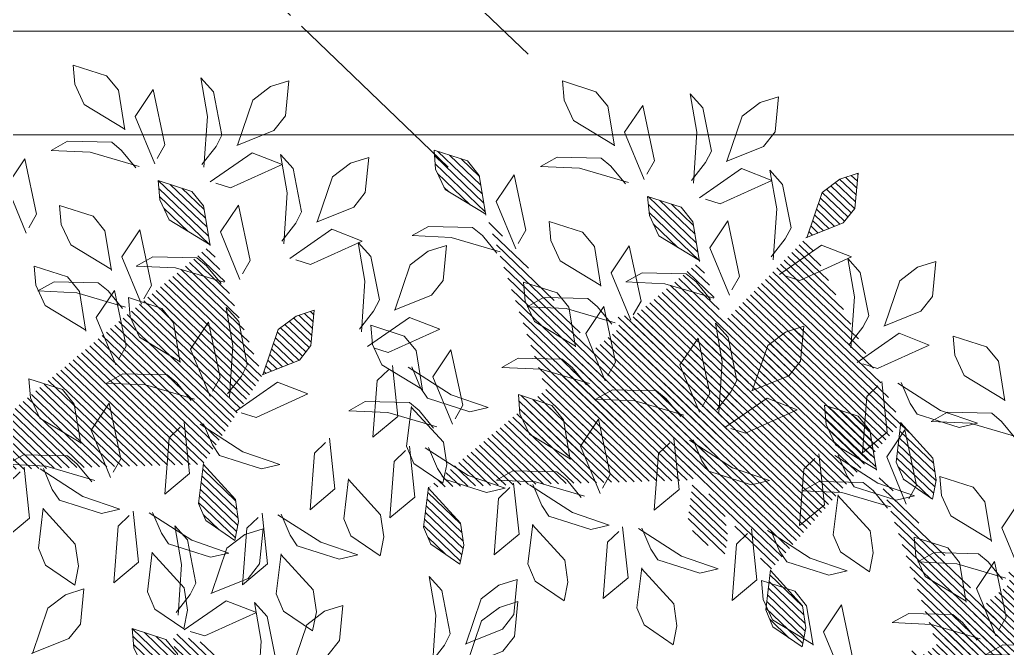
# Model space of a CAD drawing. Header units: millimetres. Extents: x 29001 to 40804, y -8833 to -5892.
# Drawn here: x 29466.67 to 29485.73, y -8354.14 to -8342.02 of the extents above; entities that cross this region are included whole.
import ezdxf

# ---------------------------------------------------------------- set-up
doc = ezdxf.new("R2010")
doc.units = ezdxf.units.MM
doc.layers.get('0').update_dxf_attribs({"lineweight": 0})
doc.layers.add('250', color=250, linetype='Continuous', lineweight=0)
doc.layers.add('xxx_Auto_Tefris_Tefris', color=32, linetype='Continuous', lineweight=0)
pattern_1 = [(45, (-1654802.583758, 54995.853821), (-0.0105615167031, 0.0105615167031), [])]
pattern_2 = [(45, (-1654801.513832, 54996.583929), (-0.0105615167031, 0.0105615167031), [])]

# ---------------------------------------------------------------- blocks, each defined once
blk = doc.blocks.new('U1')
at = {"lineweight": 0}
h = blk.add_hatch(dxfattribs=at)
h.set_pattern_fill('ANSI31', color=63, scale=0.11949, style=0)
h.set_pattern_definition(pattern_2)
edge = h.paths.add_edge_path()
edge.add_line((-2359702.9032, 78422.6832), (-2359702.8873, 78422.7934))
edge.add_line((-2359702.8873, 78422.7934), (-2359702.8553, 78422.8342))
edge.add_line((-2359702.8553, 78422.8342), (-2359702.763, 78422.8662))
edge.add_line((-2359702.763, 78422.8662), (-2359702.7665, 78422.8129))
edge.add_line((-2359702.7665, 78422.8129), (-2359702.7914, 78422.7562))
edge.add_line((-2359702.7914, 78422.7562), (-2359702.9032, 78422.6852))
edge.add_line((-2359703.1841, 78422.9027), (-2359703.1681, 78423.0129))
edge.add_line((-2359703.1681, 78423.0129), (-2359703.1362, 78423.0537))
edge.add_line((-2359703.1362, 78423.0537), (-2359703.0438, 78423.0856))
edge.add_line((-2359703.0438, 78423.0856), (-2359703.0474, 78423.0324))
edge.add_line((-2359703.0474, 78423.0324), (-2359703.0722, 78422.9756))
edge.add_line((-2359703.0722, 78422.9756), (-2359703.1841, 78422.9046))
edge.add_line((-2359703.5705, 78423.2847), (-2359703.6747, 78423.324))
edge.add_line((-2359703.6747, 78423.324), (-2359703.7077, 78423.364))
edge.add_line((-2359703.7077, 78423.364), (-2359703.719, 78423.461))
edge.add_line((-2359703.719, 78423.461), (-2359703.6678, 78423.4461))
edge.add_line((-2359703.6678, 78423.4461), (-2359703.6177, 78423.4096))
edge.add_line((-2359703.6177, 78423.4096), (-2359703.5725, 78423.2851))
edge.add_line((-2359703.8238, 78422.7678), (-2359703.808, 78422.6575))
edge.add_line((-2359703.808, 78422.6575), (-2359703.8271, 78422.6093))
edge.add_line((-2359703.8271, 78422.6093), (-2359703.9067, 78422.5527))
edge.add_line((-2359703.9067, 78422.5527), (-2359703.9183, 78422.6047))
edge.add_line((-2359703.9183, 78422.6047), (-2359703.9105, 78422.6662))
edge.add_line((-2359703.9105, 78422.6662), (-2359703.8232, 78422.7659))
edge.add_line((-2359703.4534, 78422.3657), (-2359703.4376, 78422.2554))
edge.add_line((-2359703.4376, 78422.2554), (-2359703.4567, 78422.2072))
edge.add_line((-2359703.4567, 78422.2072), (-2359703.5363, 78422.1505))
edge.add_line((-2359703.5363, 78422.1505), (-2359703.5479, 78422.2026))
edge.add_line((-2359703.5479, 78422.2026), (-2359703.5401, 78422.2641))
edge.add_line((-2359703.5401, 78422.2641), (-2359703.4528, 78422.3638))
edge.add_line((-2359702.683, 78423.3664), (-2359702.667, 78423.4766))
edge.add_line((-2359702.667, 78423.4766), (-2359702.6351, 78423.5175))
edge.add_line((-2359702.6351, 78423.5175), (-2359702.5428, 78423.5494))
edge.add_line((-2359702.5428, 78423.5494), (-2359702.5463, 78423.4962))
edge.add_line((-2359702.5463, 78423.4962), (-2359702.5712, 78423.4394))
edge.add_line((-2359702.5712, 78423.4394), (-2359702.683, 78423.3684))
h = blk.add_hatch(dxfattribs=at)
h.set_pattern_fill('ANSI31', color=41, scale=0.11949, style=0)
h.set_pattern_definition([(45, (-1654800.15585, 54996.655911), (-0.0105615167031, 0.0105615167031), [])])
edge = h.paths.add_edge_path()
edge.add_line((-2359701.9156, 78423.2977), (-2359701.8996, 78423.4079))
edge.add_line((-2359701.8996, 78423.4079), (-2359701.8677, 78423.4488))
edge.add_line((-2359701.8677, 78423.4488), (-2359701.7754, 78423.4807))
edge.add_line((-2359701.7754, 78423.4807), (-2359701.7789, 78423.4275))
edge.add_line((-2359701.7789, 78423.4275), (-2359701.8038, 78423.3707))
edge.add_line((-2359701.8038, 78423.3707), (-2359701.9156, 78423.2997))
edge.add_line((-2359702.0529, 78422.9354), (-2359702.1571, 78422.9747))
edge.add_line((-2359702.1571, 78422.9747), (-2359702.1901, 78423.0147))
edge.add_line((-2359702.1901, 78423.0147), (-2359702.2014, 78423.1118))
edge.add_line((-2359702.2014, 78423.1118), (-2359702.1502, 78423.0968))
edge.add_line((-2359702.1502, 78423.0968), (-2359702.1001, 78423.0603))
edge.add_line((-2359702.1001, 78423.0603), (-2359702.0548, 78422.9358))
edge.add_line((-2359701.8847, 78422.693), (-2359701.8689, 78422.5827))
edge.add_line((-2359701.8689, 78422.5827), (-2359701.888, 78422.5345))
edge.add_line((-2359701.888, 78422.5345), (-2359701.9676, 78422.4778))
edge.add_line((-2359701.9676, 78422.4778), (-2359701.9792, 78422.5299))
edge.add_line((-2359701.9792, 78422.5299), (-2359701.9714, 78422.5914))
edge.add_line((-2359701.9714, 78422.5914), (-2359701.8841, 78422.6911))
edge.add_line((-2359701.1503, 78422.6866), (-2359701.1345, 78422.5763))
edge.add_line((-2359701.1345, 78422.5763), (-2359701.1537, 78422.5281))
edge.add_line((-2359701.1537, 78422.5281), (-2359701.2332, 78422.4714))
edge.add_line((-2359701.2332, 78422.4714), (-2359701.2449, 78422.5235))
edge.add_line((-2359701.2449, 78422.5235), (-2359701.237, 78422.585))
edge.add_line((-2359701.237, 78422.585), (-2359701.1497, 78422.6847))
h = blk.add_hatch(dxfattribs=at)
h.set_pattern_fill('ANSI31', color=41, scale=0.11949, style=0)
h.set_pattern_definition(pattern_2)
edge = h.paths.add_edge_path()
edge.add_line((-2359703.2736, 78423.2257), (-2359703.2576, 78423.336))
edge.add_line((-2359703.2576, 78423.336), (-2359703.2257, 78423.3768))
edge.add_line((-2359703.2257, 78423.3768), (-2359703.1333, 78423.4087))
edge.add_line((-2359703.1333, 78423.4087), (-2359703.1369, 78423.3555))
edge.add_line((-2359703.1369, 78423.3555), (-2359703.1617, 78423.2987))
edge.add_line((-2359703.1617, 78423.2987), (-2359703.2736, 78423.2277))
edge.add_line((-2359703.4109, 78422.8634), (-2359703.5151, 78422.9027))
edge.add_line((-2359703.5151, 78422.9027), (-2359703.5481, 78422.9427))
edge.add_line((-2359703.5481, 78422.9427), (-2359703.5594, 78423.0398))
edge.add_line((-2359703.5594, 78423.0398), (-2359703.5082, 78423.0248))
edge.add_line((-2359703.5082, 78423.0248), (-2359703.4581, 78422.9883))
edge.add_line((-2359703.4581, 78422.9883), (-2359703.4128, 78422.8638))
edge.add_line((-2359703.2427, 78422.621), (-2359703.2269, 78422.5107))
edge.add_line((-2359703.2269, 78422.5107), (-2359703.246, 78422.4625))
edge.add_line((-2359703.246, 78422.4625), (-2359703.3256, 78422.4059))
edge.add_line((-2359703.3256, 78422.4059), (-2359703.3372, 78422.4579))
edge.add_line((-2359703.3372, 78422.4579), (-2359703.3294, 78422.5194))
edge.add_line((-2359703.3294, 78422.5194), (-2359703.2421, 78422.6191))
edge.add_line((-2359702.5083, 78422.6146), (-2359702.4925, 78422.5043))
edge.add_line((-2359702.4925, 78422.5043), (-2359702.5117, 78422.4562))
edge.add_line((-2359702.5117, 78422.4562), (-2359702.5912, 78422.3995))
edge.add_line((-2359702.5912, 78422.3995), (-2359702.6028, 78422.4515))
edge.add_line((-2359702.6028, 78422.4515), (-2359702.595, 78422.513))
edge.add_line((-2359702.595, 78422.513), (-2359702.5077, 78422.6127))
at = {"lineweight": 0, "true_color": 0x6c822b}
h = blk.add_hatch(dxfattribs=at)
h.set_pattern_fill('ANSI31', color=67, scale=0.11949, style=0)
h.set_pattern_definition(pattern_1)
edge = h.paths.add_edge_path()
edge.add_line((-2359703.9731, 78421.9531), (-2359703.9572, 78422.0633))
edge.add_line((-2359703.9572, 78422.0633), (-2359703.9252, 78422.1041))
edge.add_line((-2359703.9252, 78422.1041), (-2359703.8329, 78422.1361))
edge.add_line((-2359703.8329, 78422.1361), (-2359703.8364, 78422.0828))
edge.add_line((-2359703.8364, 78422.0828), (-2359703.8613, 78422.0261))
edge.add_line((-2359703.8613, 78422.0261), (-2359703.9732, 78421.9551))
edge.add_line((-2359704.254, 78422.1725), (-2359704.2381, 78422.2828))
edge.add_line((-2359704.2381, 78422.2828), (-2359704.2061, 78422.3236))
edge.add_line((-2359704.2061, 78422.3236), (-2359704.1138, 78422.3555))
edge.add_line((-2359704.1138, 78422.3555), (-2359704.1173, 78422.3023))
edge.add_line((-2359704.1173, 78422.3023), (-2359704.1422, 78422.2455))
edge.add_line((-2359704.1422, 78422.2455), (-2359704.254, 78422.1745))
edge.add_line((-2359704.6405, 78422.5546), (-2359704.7447, 78422.5939))
edge.add_line((-2359704.7447, 78422.5939), (-2359704.7776, 78422.6339))
edge.add_line((-2359704.7776, 78422.6339), (-2359704.789, 78422.7309))
edge.add_line((-2359704.789, 78422.7309), (-2359704.7377, 78422.716))
edge.add_line((-2359704.7377, 78422.716), (-2359704.6876, 78422.6795))
edge.add_line((-2359704.6876, 78422.6795), (-2359704.6424, 78422.555))
edge.add_line((-2359704.8937, 78422.0377), (-2359704.8779, 78421.9274))
edge.add_line((-2359704.8779, 78421.9274), (-2359704.897, 78421.8792))
edge.add_line((-2359704.897, 78421.8792), (-2359704.9766, 78421.8225))
edge.add_line((-2359704.9766, 78421.8225), (-2359704.9882, 78421.8746))
edge.add_line((-2359704.9882, 78421.8746), (-2359704.9804, 78421.9361))
edge.add_line((-2359704.9804, 78421.9361), (-2359704.8931, 78422.0358))
edge.add_line((-2359704.5233, 78421.6356), (-2359704.5075, 78421.5253))
edge.add_line((-2359704.5075, 78421.5253), (-2359704.5267, 78421.4771))
edge.add_line((-2359704.5267, 78421.4771), (-2359704.6062, 78421.4204))
edge.add_line((-2359704.6062, 78421.4204), (-2359704.6178, 78421.4725))
edge.add_line((-2359704.6178, 78421.4725), (-2359704.61, 78421.534))
edge.add_line((-2359704.61, 78421.534), (-2359704.5227, 78421.6337))
edge.add_line((-2359703.7529, 78422.6363), (-2359703.737, 78422.7465))
edge.add_line((-2359703.737, 78422.7465), (-2359703.705, 78422.7873))
edge.add_line((-2359703.705, 78422.7873), (-2359703.6127, 78422.8193))
edge.add_line((-2359703.6127, 78422.8193), (-2359703.6162, 78422.7661))
edge.add_line((-2359703.6162, 78422.7661), (-2359703.6411, 78422.7093))
edge.add_line((-2359703.6411, 78422.7093), (-2359703.753, 78422.6383))
h = blk.add_hatch(dxfattribs=at)
h.set_pattern_fill('ANSI31', color=67, scale=0.11949, style=0)
h.set_pattern_definition(pattern_1)
edge = h.paths.add_edge_path()
edge.add_line((-2359704.3435, 78422.4956), (-2359704.3275, 78422.6059))
edge.add_line((-2359704.3275, 78422.6059), (-2359704.2956, 78422.6467))
edge.add_line((-2359704.2956, 78422.6467), (-2359704.2033, 78422.6786))
edge.add_line((-2359704.2033, 78422.6786), (-2359704.2068, 78422.6254))
edge.add_line((-2359704.2068, 78422.6254), (-2359704.2317, 78422.5686))
edge.add_line((-2359704.2317, 78422.5686), (-2359704.3435, 78422.4976))
edge.add_line((-2359704.4808, 78422.1333), (-2359704.585, 78422.1726))
edge.add_line((-2359704.585, 78422.1726), (-2359704.618, 78422.2126))
edge.add_line((-2359704.618, 78422.2126), (-2359704.6293, 78422.3097))
edge.add_line((-2359704.6293, 78422.3097), (-2359704.5781, 78422.2947))
edge.add_line((-2359704.5781, 78422.2947), (-2359704.528, 78422.2582))
edge.add_line((-2359704.528, 78422.2582), (-2359704.4827, 78422.1337))
edge.add_line((-2359704.3126, 78421.8909), (-2359704.2968, 78421.7806))
edge.add_line((-2359704.2968, 78421.7806), (-2359704.3159, 78421.7324))
edge.add_line((-2359704.3159, 78421.7324), (-2359704.3955, 78421.6757))
edge.add_line((-2359704.3955, 78421.6757), (-2359704.4071, 78421.7278))
edge.add_line((-2359704.4071, 78421.7278), (-2359704.3993, 78421.7893))
edge.add_line((-2359704.3993, 78421.7893), (-2359704.312, 78421.889))
edge.add_line((-2359703.5782, 78421.8845), (-2359703.5624, 78421.7742))
edge.add_line((-2359703.5624, 78421.7742), (-2359703.5816, 78421.7261))
edge.add_line((-2359703.5816, 78421.7261), (-2359703.6612, 78421.6694))
edge.add_line((-2359703.6612, 78421.6694), (-2359703.6728, 78421.7214))
edge.add_line((-2359703.6728, 78421.7214), (-2359703.6649, 78421.7829))
edge.add_line((-2359703.6649, 78421.7829), (-2359703.5776, 78421.8826))
h = blk.add_hatch(dxfattribs=at)
h.set_pattern_fill('ANSI31', color=67, scale=0.1194899213, style=0)
edge = h.paths.add_edge_path()
edge.add_line((-2359701.4478, 78421.5133), (-2359701.4319, 78421.6236))
edge.add_line((-2359701.4319, 78421.6236), (-2359701.3999, 78421.6644))
edge.add_line((-2359701.3999, 78421.6644), (-2359701.3076, 78421.6963))
edge.add_line((-2359701.3076, 78421.6963), (-2359701.3111, 78421.6431))
edge.add_line((-2359701.3111, 78421.6431), (-2359701.336, 78421.5863))
edge.add_line((-2359701.336, 78421.5863), (-2359701.4478, 78421.5153))
edge.add_line((-2359701.7287, 78421.7328), (-2359701.7127, 78421.843))
edge.add_line((-2359701.7127, 78421.843), (-2359701.6808, 78421.8839))
edge.add_line((-2359701.6808, 78421.8839), (-2359701.5885, 78421.9158))
edge.add_line((-2359701.5885, 78421.9158), (-2359701.592, 78421.8626))
edge.add_line((-2359701.592, 78421.8626), (-2359701.6169, 78421.8058))
edge.add_line((-2359701.6169, 78421.8058), (-2359701.7287, 78421.7348))
edge.add_line((-2359702.1151, 78422.1148), (-2359702.2194, 78422.1541))
edge.add_line((-2359702.2194, 78422.1541), (-2359702.2523, 78422.1941))
edge.add_line((-2359702.2523, 78422.1941), (-2359702.2636, 78422.2912))
edge.add_line((-2359702.2636, 78422.2912), (-2359702.2124, 78422.2763))
edge.add_line((-2359702.2124, 78422.2763), (-2359702.1623, 78422.2398))
edge.add_line((-2359702.1623, 78422.2398), (-2359702.1171, 78422.1152))
edge.add_line((-2359702.3684, 78421.5979), (-2359702.3526, 78421.4877))
edge.add_line((-2359702.3526, 78421.4877), (-2359702.3717, 78421.4395))
edge.add_line((-2359702.3717, 78421.4395), (-2359702.4513, 78421.3828))
edge.add_line((-2359702.4513, 78421.3828), (-2359702.4629, 78421.4349))
edge.add_line((-2359702.4629, 78421.4349), (-2359702.4551, 78421.4964))
edge.add_line((-2359702.4551, 78421.4964), (-2359702.3678, 78421.596))
edge.add_line((-2359701.998, 78421.1958), (-2359701.9822, 78421.0856))
edge.add_line((-2359701.9822, 78421.0856), (-2359702.0014, 78421.0374))
edge.add_line((-2359702.0014, 78421.0374), (-2359702.0809, 78420.9807))
edge.add_line((-2359702.0809, 78420.9807), (-2359702.0925, 78421.0328))
edge.add_line((-2359702.0925, 78421.0328), (-2359702.0847, 78421.0943))
edge.add_line((-2359702.0847, 78421.0943), (-2359701.9974, 78421.1939))
edge.add_line((-2359701.2276, 78422.1966), (-2359701.2117, 78422.3068))
edge.add_line((-2359701.2117, 78422.3068), (-2359701.1797, 78422.3476))
edge.add_line((-2359701.1797, 78422.3476), (-2359701.0874, 78422.3796))
edge.add_line((-2359701.0874, 78422.3796), (-2359701.0909, 78422.3263))
edge.add_line((-2359701.0909, 78422.3263), (-2359701.1158, 78422.2695))
edge.add_line((-2359701.1158, 78422.2695), (-2359701.2276, 78422.1985))
at = {"lineweight": 0}
h = blk.add_hatch(dxfattribs=at)
h.set_pattern_fill('ANSI31', color=41, scale=0.11949, style=0)
h.set_pattern_definition([(45, (-1654800.058448, 54995.414081), (-0.0105615167031, 0.0105615167031), [])])
edge = h.paths.add_edge_path()
edge.add_line((-2359701.8182, 78422.0559), (-2359701.8022, 78422.1661))
edge.add_line((-2359701.8022, 78422.1661), (-2359701.7703, 78422.2069))
edge.add_line((-2359701.7703, 78422.2069), (-2359701.678, 78422.2389))
edge.add_line((-2359701.678, 78422.2389), (-2359701.6815, 78422.1856))
edge.add_line((-2359701.6815, 78422.1856), (-2359701.7064, 78422.1288))
edge.add_line((-2359701.7064, 78422.1288), (-2359701.8182, 78422.0579))
edge.add_line((-2359701.9555, 78421.6936), (-2359702.0597, 78421.7329))
edge.add_line((-2359702.0597, 78421.7329), (-2359702.0927, 78421.7729))
edge.add_line((-2359702.0927, 78421.7729), (-2359702.104, 78421.8699))
edge.add_line((-2359702.104, 78421.8699), (-2359702.0528, 78421.855))
edge.add_line((-2359702.0528, 78421.855), (-2359702.0027, 78421.8185))
edge.add_line((-2359702.0027, 78421.8185), (-2359701.9574, 78421.694))
edge.add_line((-2359701.7873, 78421.4511), (-2359701.7715, 78421.3409))
edge.add_line((-2359701.7715, 78421.3409), (-2359701.7906, 78421.2927))
edge.add_line((-2359701.7906, 78421.2927), (-2359701.8702, 78421.236))
edge.add_line((-2359701.8702, 78421.236), (-2359701.8818, 78421.2881))
edge.add_line((-2359701.8818, 78421.2881), (-2359701.874, 78421.3496))
edge.add_line((-2359701.874, 78421.3496), (-2359701.7867, 78421.4492))
edge.add_line((-2359701.0529, 78421.4447), (-2359701.0371, 78421.3345))
edge.add_line((-2359701.0371, 78421.3345), (-2359701.0563, 78421.2863))
edge.add_line((-2359701.0563, 78421.2863), (-2359701.1358, 78421.2296))
edge.add_line((-2359701.1358, 78421.2296), (-2359701.1475, 78421.2817))
edge.add_line((-2359701.1475, 78421.2817), (-2359701.1396, 78421.3432))
edge.add_line((-2359701.1396, 78421.3432), (-2359701.0523, 78421.4429))
h = blk.add_hatch(dxfattribs=at)
h.set_pattern_fill('ANSI31', color=63, scale=0.11949, style=0)
h.set_pattern_definition([(45, (-1654800.761517, 54995.259077), (-0.0105615167031, 0.0105615167031), [])])
edge = h.paths.add_edge_path()
edge.add_line((-2359702.1509, 78421.3583), (-2359702.1349, 78421.4686))
edge.add_line((-2359702.1349, 78421.4686), (-2359702.103, 78421.5094))
edge.add_line((-2359702.103, 78421.5094), (-2359702.0107, 78421.5413))
edge.add_line((-2359702.0107, 78421.5413), (-2359702.0142, 78421.4881))
edge.add_line((-2359702.0142, 78421.4881), (-2359702.0391, 78421.4313))
edge.add_line((-2359702.0391, 78421.4313), (-2359702.1509, 78421.3603))
edge.add_line((-2359702.4318, 78421.5778), (-2359702.4158, 78421.688))
edge.add_line((-2359702.4158, 78421.688), (-2359702.3839, 78421.7289))
edge.add_line((-2359702.3839, 78421.7289), (-2359702.2915, 78421.7608))
edge.add_line((-2359702.2915, 78421.7608), (-2359702.2951, 78421.7076))
edge.add_line((-2359702.2951, 78421.7076), (-2359702.3199, 78421.6508))
edge.add_line((-2359702.3199, 78421.6508), (-2359702.4318, 78421.5798))
edge.add_line((-2359702.8182, 78421.9598), (-2359702.9224, 78421.9991))
edge.add_line((-2359702.9224, 78421.9991), (-2359702.9554, 78422.0391))
edge.add_line((-2359702.9554, 78422.0391), (-2359702.9667, 78422.1362))
edge.add_line((-2359702.9667, 78422.1362), (-2359702.9155, 78422.1213))
edge.add_line((-2359702.9155, 78422.1213), (-2359702.8654, 78422.0847))
edge.add_line((-2359702.8654, 78422.0847), (-2359702.8201, 78421.9602))
edge.add_line((-2359703.0714, 78421.4429), (-2359703.0556, 78421.3327))
edge.add_line((-2359703.0556, 78421.3327), (-2359703.0748, 78421.2845))
edge.add_line((-2359703.0748, 78421.2845), (-2359703.1544, 78421.2278))
edge.add_line((-2359703.1544, 78421.2278), (-2359703.166, 78421.2799))
edge.add_line((-2359703.166, 78421.2799), (-2359703.1581, 78421.3414))
edge.add_line((-2359703.1581, 78421.3414), (-2359703.0709, 78421.441))
edge.add_line((-2359702.7011, 78421.0408), (-2359702.6853, 78420.9306))
edge.add_line((-2359702.6853, 78420.9306), (-2359702.7044, 78420.8824))
edge.add_line((-2359702.7044, 78420.8824), (-2359702.784, 78420.8257))
edge.add_line((-2359702.784, 78420.8257), (-2359702.7956, 78420.8778))
edge.add_line((-2359702.7956, 78420.8778), (-2359702.7878, 78420.9393))
edge.add_line((-2359702.7878, 78420.9393), (-2359702.7005, 78421.0389))
edge.add_line((-2359701.9307, 78422.0416), (-2359701.9147, 78422.1518))
edge.add_line((-2359701.9147, 78422.1518), (-2359701.8828, 78422.1926))
edge.add_line((-2359701.8828, 78422.1926), (-2359701.7904, 78422.2245))
edge.add_line((-2359701.7904, 78422.2245), (-2359701.794, 78422.1713))
edge.add_line((-2359701.794, 78422.1713), (-2359701.8189, 78422.1145))
edge.add_line((-2359701.8189, 78422.1145), (-2359701.9307, 78422.0435))
h = blk.add_hatch(dxfattribs=at)
h.set_pattern_fill('ANSI31', color=63, scale=0.11949, style=0)
h.set_pattern_definition([(45, (-1654799.55744, 54995.25762), (-0.0105615167031, 0.0105615167031), [])])
edge = h.paths.add_edge_path()
edge.add_line((-2359700.9468, 78421.3569), (-2359700.9309, 78421.4671))
edge.add_line((-2359700.9309, 78421.4671), (-2359700.8989, 78421.5079))
edge.add_line((-2359700.8989, 78421.5079), (-2359700.8066, 78421.5399))
edge.add_line((-2359700.8066, 78421.5399), (-2359700.8101, 78421.4866))
edge.add_line((-2359700.8101, 78421.4866), (-2359700.835, 78421.4298))
edge.add_line((-2359700.835, 78421.4298), (-2359700.9468, 78421.3589))
edge.add_line((-2359701.2277, 78421.5763), (-2359701.2117, 78421.6866))
edge.add_line((-2359701.2117, 78421.6866), (-2359701.1798, 78421.7274))
edge.add_line((-2359701.1798, 78421.7274), (-2359701.0874, 78421.7593))
edge.add_line((-2359701.0874, 78421.7593), (-2359701.091, 78421.7061))
edge.add_line((-2359701.091, 78421.7061), (-2359701.1159, 78421.6493))
edge.add_line((-2359701.1159, 78421.6493), (-2359701.2277, 78421.5783))
edge.add_line((-2359701.6141, 78421.9584), (-2359701.7183, 78421.9977))
edge.add_line((-2359701.7183, 78421.9977), (-2359701.7513, 78422.0377))
edge.add_line((-2359701.7513, 78422.0377), (-2359701.7626, 78422.1347))
edge.add_line((-2359701.7626, 78422.1347), (-2359701.7114, 78422.1198))
edge.add_line((-2359701.7114, 78422.1198), (-2359701.6613, 78422.0833))
edge.add_line((-2359701.6613, 78422.0833), (-2359701.6161, 78421.9588))
edge.add_line((-2359701.8674, 78421.4415), (-2359701.8516, 78421.3312))
edge.add_line((-2359701.8516, 78421.3312), (-2359701.8707, 78421.283))
edge.add_line((-2359701.8707, 78421.283), (-2359701.9503, 78421.2263))
edge.add_line((-2359701.9503, 78421.2263), (-2359701.9619, 78421.2784))
edge.add_line((-2359701.9619, 78421.2784), (-2359701.9541, 78421.3399))
edge.add_line((-2359701.9541, 78421.3399), (-2359701.8668, 78421.4396))
edge.add_line((-2359701.497, 78421.0393), (-2359701.4812, 78420.9291))
edge.add_line((-2359701.4812, 78420.9291), (-2359701.5003, 78420.8809))
edge.add_line((-2359701.5003, 78420.8809), (-2359701.5799, 78420.8242))
edge.add_line((-2359701.5799, 78420.8242), (-2359701.5915, 78420.8763))
edge.add_line((-2359701.5915, 78420.8763), (-2359701.5837, 78420.9378))
edge.add_line((-2359701.5837, 78420.9378), (-2359701.4964, 78421.0375))
edge.add_line((-2359700.7266, 78422.0401), (-2359700.7107, 78422.1503))
edge.add_line((-2359700.7107, 78422.1503), (-2359700.6787, 78422.1911))
edge.add_line((-2359700.6787, 78422.1911), (-2359700.5864, 78422.2231))
edge.add_line((-2359700.5864, 78422.2231), (-2359700.5899, 78422.1698))
edge.add_line((-2359700.5899, 78422.1698), (-2359700.6148, 78422.1131))
edge.add_line((-2359700.6148, 78422.1131), (-2359700.7266, 78422.0421))
at = {"lineweight": 0, "true_color": 0x6c822b}
h = blk.add_hatch(dxfattribs=at)
h.set_pattern_fill('ANSI31', color=67, scale=0.1195, style=0)
edge = h.paths.add_edge_path()
edge.add_line((-2359701.9845, 78417.9483), (-2359701.9685, 78418.0585))
edge.add_line((-2359701.9685, 78418.0585), (-2359701.9366, 78418.0993))
edge.add_line((-2359701.9366, 78418.0993), (-2359701.8442, 78418.1313))
edge.add_line((-2359701.8442, 78418.1313), (-2359701.8478, 78418.0781))
edge.add_line((-2359701.8478, 78418.0781), (-2359701.8726, 78418.0213))
edge.add_line((-2359701.8726, 78418.0213), (-2359701.9845, 78417.9503))
edge.add_line((-2359702.2653, 78418.1678), (-2359702.2494, 78418.278))
edge.add_line((-2359702.2494, 78418.278), (-2359702.2174, 78418.3188))
edge.add_line((-2359702.2174, 78418.3188), (-2359702.1251, 78418.3508))
edge.add_line((-2359702.1251, 78418.3508), (-2359702.1287, 78418.2975))
edge.add_line((-2359702.1287, 78418.2975), (-2359702.1535, 78418.2407))
edge.add_line((-2359702.1535, 78418.2407), (-2359702.2654, 78418.1697))
edge.add_line((-2359702.6518, 78418.5498), (-2359702.756, 78418.5891))
edge.add_line((-2359702.756, 78418.5891), (-2359702.789, 78418.6291))
edge.add_line((-2359702.789, 78418.6291), (-2359702.8003, 78418.7261))
edge.add_line((-2359702.8003, 78418.7261), (-2359702.7491, 78418.7112))
edge.add_line((-2359702.7491, 78418.7112), (-2359702.699, 78418.6747))
edge.add_line((-2359702.699, 78418.6747), (-2359702.6537, 78418.5502))
edge.add_line((-2359702.905, 78418.0329), (-2359702.8892, 78417.9226))
edge.add_line((-2359702.8892, 78417.9226), (-2359702.9084, 78417.8744))
edge.add_line((-2359702.9084, 78417.8744), (-2359702.9879, 78417.8178))
edge.add_line((-2359702.9879, 78417.8178), (-2359702.9995, 78417.8698))
edge.add_line((-2359702.9995, 78417.8698), (-2359702.9917, 78417.9313))
edge.add_line((-2359702.9917, 78417.9313), (-2359702.9044, 78418.031))
edge.add_line((-2359702.5347, 78417.6308), (-2359702.5189, 78417.5205))
edge.add_line((-2359702.5189, 78417.5205), (-2359702.538, 78417.4723))
edge.add_line((-2359702.538, 78417.4723), (-2359702.6176, 78417.4156))
edge.add_line((-2359702.6176, 78417.4156), (-2359702.6292, 78417.4677))
edge.add_line((-2359702.6292, 78417.4677), (-2359702.6214, 78417.5292))
edge.add_line((-2359702.6214, 78417.5292), (-2359702.5341, 78417.6289))
edge.add_line((-2359701.7643, 78418.6315), (-2359701.7483, 78418.7417))
edge.add_line((-2359701.7483, 78418.7417), (-2359701.7164, 78418.7826))
edge.add_line((-2359701.7164, 78418.7826), (-2359701.624, 78418.8145))
edge.add_line((-2359701.624, 78418.8145), (-2359701.6276, 78418.7613))
edge.add_line((-2359701.6276, 78418.7613), (-2359701.6524, 78418.7045))
edge.add_line((-2359701.6524, 78418.7045), (-2359701.7643, 78418.6335))
at = {"color": 67, "lineweight": 0, "true_color": 0x6c822b}
for points in [[(-2359703.0437, 78423.5513), (-2359703.0277, 78423.6615), (-2359702.9958, 78423.7023), (-2359702.9035, 78423.7342), (-2359702.907, 78423.681), (-2359702.9319, 78423.6242), (-2359703.0437, 78423.5532)], [(-2359703.3534, 78423.5017), (-2359703.4576, 78423.541), (-2359703.4906, 78423.581), (-2359703.5019, 78423.678), (-2359703.4507, 78423.6631), (-2359703.4006, 78423.6266), (-2359703.3554, 78423.5021)], [(-2359701.7141, 78423.517), (-2359701.6751, 78423.5666), (-2359701.6484, 78423.5897), (-2359701.5259, 78423.595), (-2359701.4798, 78423.5702), (-2359701.5881, 78423.5631), (-2359701.723, 78423.5205)], [(-2359702.683, 78423.3664), (-2359702.667, 78423.4766), (-2359702.6351, 78423.5175), (-2359702.5428, 78423.5494), (-2359702.5463, 78423.4962), (-2359702.5712, 78423.4394), (-2359702.683, 78423.3684)], [(-2359702.2125, 78423.3567), (-2359702.3168, 78423.396), (-2359702.3497, 78423.436), (-2359702.361, 78423.533), (-2359702.3098, 78423.5181), (-2359702.2597, 78423.4816), (-2359702.2145, 78423.3571)], [(-2359702.1149, 78423.306), (-2359702.155, 78423.3549), (-2359702.1718, 78423.3858), (-2359702.1506, 78423.5066), (-2359702.1164, 78423.5463), (-2359702.1328, 78423.439), (-2359702.1203, 78423.2981)], [(-2359701.9354, 78423.47), (-2359701.9761, 78423.4563), (-2359702.1207, 78423.5184), (-2359702.0377, 78423.5528), (-2359701.9194, 78423.474)], [(-2359701.9156, 78423.2977), (-2359701.8996, 78423.4079), (-2359701.8677, 78423.4488), (-2359701.7754, 78423.4807), (-2359701.7789, 78423.4275), (-2359701.8038, 78423.3707), (-2359701.9156, 78423.2997)], [(-2359702.0039, 78423.2167), (-2359702.026, 78423.2536), (-2359701.9966, 78423.4081), (-2359701.945, 78423.3345), (-2359701.9966, 78423.202)], [(-2359703.3619, 78423.1448), (-2359703.384, 78423.1816), (-2359703.3546, 78423.3361), (-2359703.303, 78423.2625), (-2359703.3546, 78423.13)], [(-2359702.9985, 78423.1624), (-2359702.9825, 78423.2726), (-2359702.9506, 78423.3134), (-2359702.8583, 78423.3453), (-2359702.8618, 78423.2921), (-2359702.8867, 78423.2353), (-2359702.9985, 78423.1643)], [(-2359702.7114, 78423.2601), (-2359702.6724, 78423.3098), (-2359702.6457, 78423.3329), (-2359702.5232, 78423.3382), (-2359702.4771, 78423.3134), (-2359702.5854, 78423.3063), (-2359702.7203, 78423.2637)], [(-2359702.1525, 78423.2529), (-2359702.1932, 78423.2393), (-2359702.3378, 78423.3013), (-2359702.2548, 78423.3358), (-2359702.1365, 78423.257)], [(-2359701.7289, 78423.1534), (-2359701.751, 78423.1902), (-2359701.7215, 78423.3447), (-2359701.67, 78423.2711), (-2359701.7215, 78423.1387)], [(-2359702.4233, 78423.1077), (-2359702.5275, 78423.1471), (-2359702.5605, 78423.1871), (-2359702.5718, 78423.2841), (-2359702.5205, 78423.2692), (-2359702.4704, 78423.2327), (-2359702.4252, 78423.1081)], [(-2359702.3256, 78423.0571), (-2359702.3657, 78423.1059), (-2359702.3825, 78423.1369), (-2359702.3613, 78423.2577), (-2359702.3271, 78423.2974), (-2359702.3435, 78423.1901), (-2359702.331, 78423.0492)], [(-2359703.0868, 78423.0814), (-2359703.1089, 78423.1182), (-2359703.0795, 78423.2728), (-2359703.0279, 78423.1992), (-2359703.0795, 78423.0667)], [(-2359701.944, 78423.1914), (-2359701.905, 78423.2411), (-2359701.8783, 78423.2642), (-2359701.7558, 78423.2695), (-2359701.7097, 78423.2447), (-2359701.818, 78423.2376), (-2359701.9529, 78423.195)], [(-2359701.5663, 78423.0674), (-2359701.5503, 78423.1776), (-2359701.5184, 78423.2184), (-2359701.426, 78423.2504), (-2359701.4296, 78423.1971), (-2359701.4544, 78423.1403), (-2359701.5663, 78423.0694)], [(-2359703.7813, 78423.0358), (-2359703.8855, 78423.0751), (-2359703.9184, 78423.1151), (-2359703.9298, 78423.2121), (-2359703.8785, 78423.1972), (-2359703.8284, 78423.1607), (-2359703.7832, 78423.0362)], [(-2359701.6689, 78423.1281), (-2359701.6299, 78423.1777), (-2359701.6033, 78423.2008), (-2359701.4807, 78423.2061), (-2359701.4346, 78423.1813), (-2359701.5429, 78423.1742), (-2359701.6778, 78423.1316)], [(-2359703.302, 78423.1194), (-2359703.2629, 78423.1691), (-2359703.2363, 78423.1922), (-2359703.1138, 78423.1975), (-2359703.0676, 78423.1727), (-2359703.1759, 78423.1656), (-2359703.3109, 78423.123)], [(-2359702.9242, 78422.9954), (-2359702.9083, 78423.1056), (-2359702.8763, 78423.1465), (-2359702.784, 78423.1784), (-2359702.7876, 78423.1252), (-2359702.8124, 78423.0684), (-2359702.9243, 78422.9974)], [(-2359701.6546, 78422.9864), (-2359701.6767, 78423.0232), (-2359701.6473, 78423.1778), (-2359701.5957, 78423.1042), (-2359701.6473, 78422.9717)], [(-2359701.8261, 78422.9746), (-2359701.8101, 78423.0849), (-2359701.7782, 78423.1257), (-2359701.6859, 78423.1576), (-2359701.6894, 78423.1044), (-2359701.7143, 78423.0476), (-2359701.8261, 78422.9766)], [(-2359703.0269, 78423.0561), (-2359702.9879, 78423.1058), (-2359702.9612, 78423.1288), (-2359702.8387, 78423.1342), (-2359702.7926, 78423.1093), (-2359702.9009, 78423.1022), (-2359703.0358, 78423.0596)], [(-2359701.9552, 78422.8847), (-2359701.9954, 78422.9336), (-2359702.0121, 78422.9646), (-2359701.991, 78423.0853), (-2359701.9568, 78423.1251), (-2359701.9732, 78423.0178), (-2359701.9606, 78422.8768)], [(-2359703.0126, 78422.9144), (-2359703.0347, 78422.9512), (-2359703.0052, 78423.1058), (-2359702.9537, 78423.0322), (-2359703.0052, 78422.8997)], [(-2359702.0529, 78422.9354), (-2359702.1571, 78422.9747), (-2359702.1901, 78423.0147), (-2359702.2014, 78423.1118), (-2359702.1502, 78423.0968), (-2359702.1001, 78423.0603), (-2359702.0548, 78422.9358)], [(-2359702.3632, 78423.004), (-2359702.4039, 78422.9904), (-2359702.5485, 78423.0524), (-2359702.4656, 78423.0869), (-2359702.3473, 78423.008)], [(-2359702.4974, 78422.8841), (-2359702.4815, 78422.9943), (-2359702.4495, 78423.0352), (-2359702.3572, 78423.0671), (-2359702.3607, 78423.0139), (-2359702.3856, 78422.9571), (-2359702.4974, 78422.8861)], [(-2359701.9144, 78422.8937), (-2359701.9365, 78422.9305), (-2359701.9071, 78423.085), (-2359701.8555, 78423.0114), (-2359701.9071, 78422.8789)], [(-2359703.3132, 78422.8128), (-2359703.3533, 78422.8616), (-2359703.3701, 78422.8926), (-2359703.3489, 78423.0134), (-2359703.3147, 78423.0531), (-2359703.3311, 78422.9458), (-2359703.3186, 78422.8049)], [(-2359703.2724, 78422.8217), (-2359703.2945, 78422.8585), (-2359703.2651, 78423.0131), (-2359703.2135, 78422.9395), (-2359703.2651, 78422.807)], [(-2359702.5858, 78422.8031), (-2359702.6079, 78422.8399), (-2359702.5784, 78422.9945), (-2359702.5269, 78422.9209), (-2359702.5784, 78422.7884)], [(-2359702.9527, 78422.8891), (-2359702.9136, 78422.9388), (-2359702.887, 78422.9619), (-2359702.7645, 78422.9672), (-2359702.7183, 78422.9424), (-2359702.8266, 78422.9353), (-2359702.9616, 78422.8927)], [(-2359702.4038, 78422.9424), (-2359702.3723, 78422.9133), (-2359702.3569, 78422.7567), (-2359702.4271, 78422.8128), (-2359702.4151, 78422.9544)], [(-2359702.4685, 78422.9497), (-2359702.4919, 78422.8911), (-2359702.511, 78422.8614), (-2359702.627, 78422.8217), (-2359702.6783, 78422.8326), (-2359702.5764, 78422.8699), (-2359702.459, 78422.9488)], [(-2359701.8545, 78422.8684), (-2359701.8155, 78422.918), (-2359701.7888, 78422.9411), (-2359701.6663, 78422.9464), (-2359701.6202, 78422.9216), (-2359701.7285, 78422.9145), (-2359701.8634, 78422.8719)], [(-2359701.5452, 78422.7552), (-2359701.5293, 78422.8654), (-2359701.4973, 78422.9062), (-2359701.405, 78422.9382), (-2359701.4085, 78422.8849), (-2359701.4334, 78422.8281), (-2359701.5452, 78422.7572)], [(-2359701.9929, 78422.8317), (-2359702.0336, 78422.818), (-2359702.1782, 78422.8801), (-2359702.0952, 78422.9146), (-2359701.9769, 78422.8357)], [(-2359703.2125, 78422.7964), (-2359703.1735, 78422.8461), (-2359703.1468, 78422.8691), (-2359703.0243, 78422.8745), (-2359702.9781, 78422.8496), (-2359703.0865, 78422.8425), (-2359703.2214, 78422.7999)], [(-2359702.9032, 78422.6832), (-2359702.8873, 78422.7934), (-2359702.8553, 78422.8342), (-2359702.763, 78422.8662), (-2359702.7665, 78422.8129), (-2359702.7914, 78422.7562), (-2359702.9032, 78422.6852)], [(-2359702.5259, 78422.7778), (-2359702.4868, 78422.8275), (-2359702.4602, 78422.8506), (-2359702.3376, 78422.8559), (-2359702.2915, 78422.8311), (-2359702.3998, 78422.824), (-2359702.5347, 78422.7814)], [(-2359703.7529, 78422.6363), (-2359703.737, 78422.7465), (-2359703.705, 78422.7873), (-2359703.6127, 78422.8193), (-2359703.6162, 78422.7661), (-2359703.6411, 78422.7093), (-2359703.753, 78422.6383)], [(-2359702.4658, 78422.8398), (-2359702.45, 78422.7295), (-2359702.4691, 78422.6813), (-2359702.5487, 78422.6246), (-2359702.5603, 78422.6767), (-2359702.5525, 78422.7382), (-2359702.4652, 78422.8379)], [(-2359704.142, 78422.7149), (-2359704.103, 78422.7646), (-2359704.0764, 78422.7876), (-2359703.9538, 78422.7929), (-2359703.9077, 78422.7681), (-2359704.016, 78422.761), (-2359704.1509, 78422.7184)], [(-2359702.9916, 78422.6022), (-2359703.0136, 78422.639), (-2359702.9842, 78422.7936), (-2359702.9326, 78422.72), (-2359702.9842, 78422.5875)], [(-2359701.8874, 78422.8029), (-2359701.9108, 78422.7442), (-2359701.9299, 78422.7146), (-2359702.0459, 78422.6749), (-2359702.0972, 78422.6857), (-2359701.9953, 78422.7231), (-2359701.8779, 78422.802)], [(-2359701.8227, 78422.7956), (-2359701.7912, 78422.7665), (-2359701.7758, 78422.6099), (-2359701.846, 78422.666), (-2359701.834, 78422.8076)], [(-2359703.8238, 78422.7678), (-2359703.808, 78422.6575), (-2359703.8271, 78422.6093), (-2359703.9067, 78422.5527), (-2359703.9183, 78422.6047), (-2359703.9105, 78422.6662), (-2359703.8232, 78422.7659)], [(-2359703.8413, 78422.5553), (-2359703.8634, 78422.5921), (-2359703.8339, 78422.7467), (-2359703.7824, 78422.6731), (-2359703.8339, 78422.5406)], [(-2359703.1807, 78422.7236), (-2359703.1492, 78422.6945), (-2359703.1338, 78422.5379), (-2359703.204, 78422.594), (-2359703.1919, 78422.7356)], [(-2359702.225, 78422.7445), (-2359702.1935, 78422.7154), (-2359702.1781, 78422.5588), (-2359702.2483, 78422.6149), (-2359702.2363, 78422.7565)], [(-2359703.2454, 78422.731), (-2359703.2688, 78422.6723), (-2359703.2879, 78422.6426), (-2359703.4039, 78422.603), (-2359703.4552, 78422.6138), (-2359703.3533, 78422.6511), (-2359703.2358, 78422.7301)], [(-2359702.511, 78422.7246), (-2359702.5345, 78422.6659), (-2359702.5535, 78422.6362), (-2359702.6695, 78422.5966), (-2359702.7208, 78422.6074), (-2359702.6189, 78422.6447), (-2359702.5015, 78422.7237)], [(-2359702.4464, 78422.7172), (-2359702.4148, 78422.6881), (-2359702.3995, 78422.5315), (-2359702.4697, 78422.5876), (-2359702.4576, 78422.7292)], [(-2359701.5737, 78422.6489), (-2359701.5346, 78422.6986), (-2359701.508, 78422.7217), (-2359701.3855, 78422.727), (-2359701.3393, 78422.7021), (-2359701.4476, 78422.695), (-2359701.5825, 78422.6524)], [(-2359703.6477, 78422.6799), (-2359703.6711, 78422.6212), (-2359703.6902, 78422.5916), (-2359703.8062, 78422.5519), (-2359703.8575, 78422.5627), (-2359703.7556, 78422.6001), (-2359703.6381, 78422.679)], [(-2359703.583, 78422.6725), (-2359703.5515, 78422.6434), (-2359703.5361, 78422.4868), (-2359703.6063, 78422.5429), (-2359703.5942, 78422.6846)], [(-2359701.8847, 78422.693), (-2359701.8689, 78422.5827), (-2359701.888, 78422.5345), (-2359701.9676, 78422.4778), (-2359701.9792, 78422.5299), (-2359701.9714, 78422.5914), (-2359701.8841, 78422.6911)], [(-2359701.4404, 78422.6881), (-2359701.4638, 78422.6294), (-2359701.4829, 78422.5997), (-2359701.5989, 78422.56), (-2359701.6502, 78422.5709), (-2359701.5483, 78422.6082), (-2359701.4309, 78422.6872)], [(-2359701.3758, 78422.6807), (-2359701.3442, 78422.6516), (-2359701.3288, 78422.495), (-2359701.3991, 78422.5511), (-2359701.387, 78422.6927)], [(-2359702.9316, 78422.5769), (-2359702.8926, 78422.6266), (-2359702.8659, 78422.6497), (-2359702.7434, 78422.655), (-2359702.6973, 78422.6302), (-2359702.8056, 78422.6231), (-2359702.9405, 78422.5805)], [(-2359702.287, 78422.6419), (-2359702.2712, 78422.5316), (-2359702.2903, 78422.4835), (-2359702.3699, 78422.4268), (-2359702.3815, 78422.4789), (-2359702.3737, 78422.5403), (-2359702.2864, 78422.64)], [(-2359704.0684, 78422.4322), (-2359704.0525, 78422.5425), (-2359704.0205, 78422.5833), (-2359703.9282, 78422.6152), (-2359703.9317, 78422.562), (-2359703.9566, 78422.5052), (-2359704.0684, 78422.4342)], [(-2359703.7814, 78422.53), (-2359703.7423, 78422.5797), (-2359703.7157, 78422.6028), (-2359703.5932, 78422.6081), (-2359703.547, 78422.5833), (-2359703.6553, 78422.5762), (-2359703.7902, 78422.5336)], [(-2359702.7984, 78422.6161), (-2359702.8218, 78422.5574), (-2359702.8409, 78422.5277), (-2359702.9569, 78422.4881), (-2359703.0082, 78422.4989), (-2359702.9063, 78422.5362), (-2359702.7888, 78422.6152)], [(-2359702.7337, 78422.6087), (-2359702.7022, 78422.5796), (-2359702.6868, 78422.423), (-2359702.757, 78422.4791), (-2359702.745, 78422.6207)], [(-2359703.645, 78422.5699), (-2359703.6292, 78422.4597), (-2359703.6483, 78422.4115), (-2359703.7279, 78422.3548), (-2359703.7395, 78422.4069), (-2359703.7317, 78422.4684), (-2359703.6444, 78422.568)], [(-2359701.4377, 78422.5781), (-2359701.4219, 78422.4678), (-2359701.441, 78422.4196), (-2359701.5206, 78422.3629), (-2359701.5322, 78422.415), (-2359701.5244, 78422.4765), (-2359701.4371, 78422.5762)], [(-2359704.1568, 78422.3513), (-2359704.1789, 78422.3881), (-2359704.1494, 78422.5427), (-2359704.0979, 78422.469), (-2359704.1494, 78422.3366)], [(-2359702.0981, 78422.5476), (-2359702.1216, 78422.4889), (-2359702.1406, 78422.4593), (-2359702.2566, 78422.4196), (-2359702.3079, 78422.4304), (-2359702.206, 78422.4678), (-2359702.0886, 78422.5467)], [(-2359702.0335, 78422.5402), (-2359702.0019, 78422.5112), (-2359701.9866, 78422.3546), (-2359702.0568, 78422.4106), (-2359702.0447, 78422.5523)], [(-2359701.7405, 78422.5604), (-2359701.764, 78422.5017), (-2359701.783, 78422.4721), (-2359701.899, 78422.4324), (-2359701.9503, 78422.4432), (-2359701.8484, 78422.4806), (-2359701.731, 78422.5595)], [(-2359701.6759, 78422.553), (-2359701.6443, 78422.5239), (-2359701.629, 78422.3673), (-2359701.6992, 78422.4234), (-2359701.6871, 78422.5651)], [(-2359701.8004, 78422.2812), (-2359701.8405, 78422.33), (-2359701.8573, 78422.361), (-2359701.8361, 78422.4818), (-2359701.8019, 78422.5215), (-2359701.8183, 78422.4142), (-2359701.8057, 78422.2733)], [(-2359703.0985, 78422.4884), (-2359703.1219, 78422.4297), (-2359703.141, 78422.4001), (-2359703.257, 78422.3604), (-2359703.3083, 78422.3712), (-2359703.2064, 78422.4086), (-2359703.089, 78422.4875)], [(-2359703.0339, 78422.481), (-2359703.0023, 78422.452), (-2359702.9869, 78422.2954), (-2359703.0572, 78422.3514), (-2359703.0451, 78422.4931)], [(-2359702.7957, 78422.5061), (-2359702.7799, 78422.3958), (-2359702.799, 78422.3477), (-2359702.8786, 78422.291), (-2359702.8902, 78422.343), (-2359702.8824, 78422.4045), (-2359702.7951, 78422.5042)], [(-2359701.898, 78422.3319), (-2359702.0022, 78422.3712), (-2359702.0352, 78422.4112), (-2359702.0465, 78422.5082), (-2359701.9953, 78422.4933), (-2359701.9452, 78422.4568), (-2359701.9, 78422.3322)], [(-2359703.4561, 78422.4756), (-2359703.4795, 78422.417), (-2359703.4986, 78422.3873), (-2359703.6146, 78422.3476), (-2359703.6659, 78422.3585), (-2359703.564, 78422.3958), (-2359703.4466, 78422.4747)], [(-2359703.3915, 78422.4683), (-2359703.3599, 78422.4392), (-2359703.3445, 78422.2826), (-2359703.4148, 78422.3387), (-2359703.4027, 78422.4803)], [(-2359703.9942, 78422.2653), (-2359703.9782, 78422.3755), (-2359703.9463, 78422.4163), (-2359703.8539, 78422.4483), (-2359703.8575, 78422.3951), (-2359703.8824, 78422.3383), (-2359703.9942, 78422.2673)], [(-2359702.0954, 78422.4376), (-2359702.0796, 78422.3274), (-2359702.0988, 78422.2792), (-2359702.1783, 78422.2225), (-2359702.1899, 78422.2746), (-2359702.1821, 78422.3361), (-2359702.0948, 78422.4358)], [(-2359701.7378, 78422.4504), (-2359701.722, 78422.3402), (-2359701.7412, 78422.292), (-2359701.8207, 78422.2353), (-2359701.8323, 78422.2874), (-2359701.8245, 78422.3489), (-2359701.7372, 78422.4485)], [(-2359704.0969, 78422.326), (-2359704.0578, 78422.3757), (-2359704.0312, 78422.3987), (-2359703.9087, 78422.4041), (-2359703.8625, 78422.3792), (-2359703.9708, 78422.3721), (-2359704.1057, 78422.3295)], [(-2359704.0825, 78422.1843), (-2359704.1046, 78422.2211), (-2359704.0752, 78422.3757), (-2359704.0236, 78422.3021), (-2359704.0752, 78422.1696)], [(-2359703.0958, 78422.3784), (-2359703.08, 78422.2682), (-2359703.0991, 78422.22), (-2359703.1787, 78422.1633), (-2359703.1903, 78422.2154), (-2359703.1825, 78422.2769), (-2359703.0952, 78422.3765)], [(-2359703.4534, 78422.3657), (-2359703.4376, 78422.2554), (-2359703.4567, 78422.2072), (-2359703.5363, 78422.1505), (-2359703.5479, 78422.2026), (-2359703.5401, 78422.2641), (-2359703.4528, 78422.3638)], [(-2359702.6011, 78422.1769), (-2359702.7053, 78422.2162), (-2359702.7383, 78422.2562), (-2359702.7496, 78422.3532), (-2359702.6984, 78422.3383), (-2359702.6483, 78422.3018), (-2359702.603, 78422.1772)], [(-2359702.5034, 78422.1262), (-2359702.5436, 78422.175), (-2359702.5603, 78422.206), (-2359702.5392, 78422.3268), (-2359702.505, 78422.3665), (-2359702.5213, 78422.2592), (-2359702.5088, 78422.1183)], [(-2359701.397, 78422.1754), (-2359701.5012, 78422.2147), (-2359701.5342, 78422.2547), (-2359701.5455, 78422.3517), (-2359701.4943, 78422.3368), (-2359701.4442, 78422.3003), (-2359701.399, 78422.1758)], [(-2359703.5673, 78422.154), (-2359703.5514, 78422.2642), (-2359703.5194, 78422.305), (-2359703.4271, 78422.337), (-2359703.4307, 78422.2837), (-2359703.4555, 78422.227), (-2359703.5674, 78422.156)], [(-2359702.0175, 78422.0642), (-2359702.0576, 78422.113), (-2359702.0744, 78422.144), (-2359702.0532, 78422.2648), (-2359702.019, 78422.3045), (-2359702.0354, 78422.1972), (-2359702.0229, 78422.0563)], [(-2359701.838, 78422.2281), (-2359701.8787, 78422.2145), (-2359702.0233, 78422.2765), (-2359701.9403, 78422.311), (-2359701.822, 78422.2322)], [(-2359702.601, 78422.1157), (-2359702.7052, 78422.155), (-2359702.7382, 78422.195), (-2359702.7495, 78422.292), (-2359702.6982, 78422.2771), (-2359702.6481, 78422.2406), (-2359702.6029, 78422.1161)], [(-2359702.1151, 78422.1148), (-2359702.2194, 78422.1541), (-2359702.2523, 78422.1941), (-2359702.2636, 78422.2912), (-2359702.2124, 78422.2763), (-2359702.1623, 78422.2398), (-2359702.1171, 78422.1152)], [(-2359703.6557, 78422.073), (-2359703.6778, 78422.1098), (-2359703.6483, 78422.2644), (-2359703.5968, 78422.1908), (-2359703.6483, 78422.0583)], [(-2359701.8182, 78422.0559), (-2359701.8022, 78422.1661), (-2359701.7703, 78422.2069), (-2359701.678, 78422.2389), (-2359701.6815, 78422.1856), (-2359701.7064, 78422.1288), (-2359701.8182, 78422.0579)], [(-2359704.0226, 78422.159), (-2359703.9836, 78422.2087), (-2359703.9569, 78422.2318), (-2359703.8344, 78422.2371), (-2359703.7883, 78422.2123), (-2359703.8966, 78422.2052), (-2359704.0315, 78422.1626)], [(-2359704.2824, 78422.0663), (-2359704.2434, 78422.116), (-2359704.2167, 78422.139), (-2359704.0942, 78422.1444), (-2359704.0481, 78422.1195), (-2359704.1564, 78422.1124), (-2359704.2913, 78422.0698)]]:
    blk.add_lwpolyline(points, dxfattribs=at)
at = {"color": 63, "lineweight": 0}
for points in [[(-2359703.2736, 78423.2257), (-2359703.2576, 78423.336), (-2359703.2257, 78423.3768), (-2359703.1333, 78423.4087), (-2359703.1369, 78423.3555), (-2359703.1617, 78423.2987), (-2359703.2736, 78423.2277)], [(-2359703.4109, 78422.8634), (-2359703.5151, 78422.9027), (-2359703.5481, 78422.9427), (-2359703.5594, 78423.0398), (-2359703.5082, 78423.0248), (-2359703.4581, 78422.9883), (-2359703.4128, 78422.8638)], [(-2359703.8265, 78422.8778), (-2359703.8499, 78422.8191), (-2359703.869, 78422.7894), (-2359703.985, 78422.7498), (-2359704.0363, 78422.7606), (-2359703.9344, 78422.7979), (-2359703.8169, 78422.8769)], [(-2359703.7618, 78422.8704), (-2359703.7302, 78422.8413), (-2359703.7149, 78422.6847), (-2359703.7851, 78422.7408), (-2359703.773, 78422.8824)], [(-2359703.3508, 78422.7597), (-2359703.3915, 78422.7461), (-2359703.5361, 78422.8081), (-2359703.4532, 78422.8426), (-2359703.3349, 78422.7637)], [(-2359701.6336, 78422.6742), (-2359701.6557, 78422.711), (-2359701.6262, 78422.8656), (-2359701.5747, 78422.792), (-2359701.6262, 78422.6595)], [(-2359702.5083, 78422.6146), (-2359702.4925, 78422.5043), (-2359702.5117, 78422.4562), (-2359702.5912, 78422.3995), (-2359702.6028, 78422.4515), (-2359702.595, 78422.513), (-2359702.5077, 78422.6127)]]:
    blk.add_lwpolyline(points, dxfattribs=at)
at = {"layer": '250', "lineweight": 0}
for points in [[(-2359701.6857, 78423.6232), (-2359701.6698, 78423.7335), (-2359701.6378, 78423.7743), (-2359701.5455, 78423.8062), (-2359701.549, 78423.753), (-2359701.5739, 78423.6962), (-2359701.6857, 78423.6252)], [(-2359701.9954, 78423.5737), (-2359702.0996, 78423.613), (-2359702.1326, 78423.653), (-2359702.1439, 78423.75), (-2359702.0927, 78423.7351), (-2359702.0426, 78423.6986), (-2359701.9974, 78423.5741)], [(-2359701.8978, 78423.523), (-2359701.9379, 78423.5719), (-2359701.9547, 78423.6028), (-2359701.9335, 78423.7236), (-2359701.8993, 78423.7634), (-2359701.9157, 78423.6561), (-2359701.9031, 78423.5151)], [(-2359701.7741, 78423.5423), (-2359701.7962, 78423.5791), (-2359701.7667, 78423.7336), (-2359701.7151, 78423.66), (-2359701.7667, 78423.5275)], [(-2359703.2558, 78423.451), (-2359703.2959, 78423.4999), (-2359703.3127, 78423.5309), (-2359703.2915, 78423.6516), (-2359703.2573, 78423.6914), (-2359703.2737, 78423.5841), (-2359703.2611, 78423.4431)], [(-2359703.132, 78423.4703), (-2359703.1541, 78423.5071), (-2359703.1247, 78423.6617), (-2359703.0731, 78423.5881), (-2359703.1247, 78423.4556)], [(-2359701.4134, 78423.3574), (-2359701.4355, 78423.3942), (-2359701.406, 78423.5488), (-2359701.3545, 78423.4752), (-2359701.406, 78423.3427)], [(-2359703.0721, 78423.445), (-2359703.0331, 78423.4947), (-2359703.0064, 78423.5177), (-2359702.8839, 78423.5231), (-2359702.8378, 78423.4982), (-2359702.9461, 78423.4911), (-2359703.081, 78423.4485)], [(-2359703.4729, 78423.234), (-2359703.513, 78423.2829), (-2359703.5298, 78423.3138), (-2359703.5086, 78423.4346), (-2359703.4744, 78423.4744), (-2359703.4908, 78423.3671), (-2359703.4782, 78423.2261)], [(-2359703.2934, 78423.398), (-2359703.3341, 78423.3843), (-2359703.4787, 78423.4464), (-2359703.3957, 78423.4809), (-2359703.2774, 78423.402)], [(-2359702.7714, 78423.2854), (-2359702.7934, 78423.3222), (-2359702.764, 78423.4768), (-2359702.7124, 78423.4032), (-2359702.764, 78423.2707)], [(-2359703.5705, 78423.2847), (-2359703.6747, 78423.324), (-2359703.7077, 78423.364), (-2359703.719, 78423.461), (-2359703.6678, 78423.4461), (-2359703.6177, 78423.4096), (-2359703.5725, 78423.2851)], [(-2359701.6405, 78423.2343), (-2359701.6246, 78423.3446), (-2359701.5926, 78423.3854), (-2359701.5003, 78423.4173), (-2359701.5038, 78423.3641), (-2359701.5287, 78423.3073), (-2359701.6405, 78423.2363)], [(-2359703.5105, 78423.181), (-2359703.5512, 78423.1673), (-2359703.6958, 78423.2294), (-2359703.6128, 78423.2639), (-2359703.4945, 78423.185)], [(-2359703.6836, 78422.9851), (-2359703.7237, 78423.0339), (-2359703.7405, 78423.0649), (-2359703.7193, 78423.1857), (-2359703.6851, 78423.2254), (-2359703.7015, 78423.1181), (-2359703.689, 78422.9772)], [(-2359703.7212, 78422.932), (-2359703.7619, 78422.9184), (-2359703.9065, 78422.9804), (-2359703.8235, 78423.0149), (-2359703.7053, 78422.9361)], [(-2359704.1136, 78422.8211), (-2359704.0977, 78422.9314), (-2359704.0657, 78422.9722), (-2359703.9734, 78423.0041), (-2359703.9769, 78422.9509), (-2359704.0018, 78422.8941), (-2359704.1136, 78422.8231)]]:
    blk.add_lwpolyline(points, dxfattribs=at)
blk = doc.blocks.new('MOBİLYALAR')
at = {"layer": 'xxx_Auto_Tefris_Tefris', "lineweight": 0}
for points in [[(351.435, -2020.439), (308.129, -2020.439), (308.129, -1953.086), (351.435, -1953.086)], [(351.435, -2087.792), (308.129, -2087.792), (308.129, -2020.439), (351.435, -2020.439)], [(349.435, -2085.792), (310.129, -2085.792), (310.129, -2022.439), (349.435, -2022.439)]]:
    blk.add_lwpolyline(points, close=True, dxfattribs=at)
at = {"lineweight": 0, "extrusion": (7.374e-13, 3.02e-14, -1), "xscale": 6.952506840120427, "yscale": 6.952506840120427, "zscale": 6.952506840120427, "rotation": 358.8247405303607}
for p in [(16390885.038, -883603.997), (16390883.687, -883643.87)]:
    blk.add_blockref('U1', p, dxfattribs=at)

msp = doc.modelspace()

# ---------------------------------------------------------------- block references
at = {"color": 6}
msp.add_blockref('MOBİLYALAR', (29144.792, -6321.799), dxfattribs=at)

doc.saveas('drawing.dxf')
